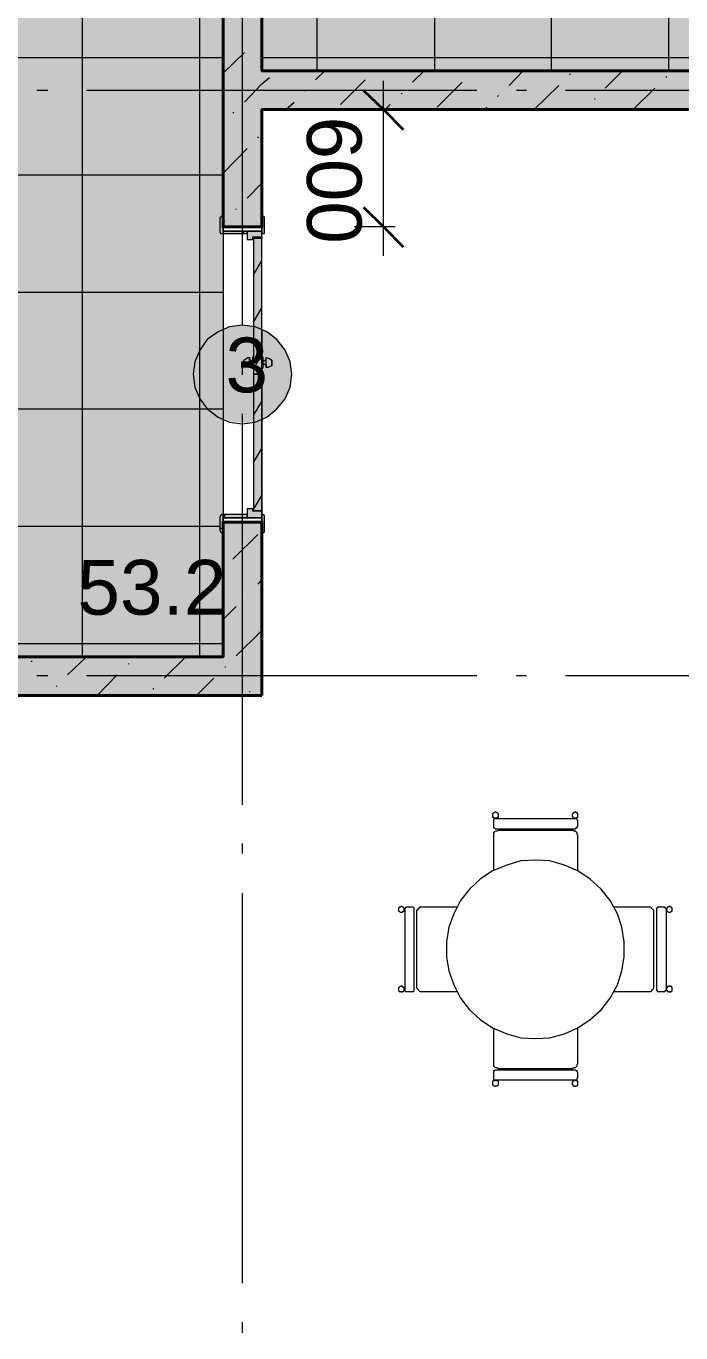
# Model space of a CAD drawing. Header units: millimetres. Extents: x -6983 to 114033, y -5968 to 36007.
# Drawn here: x 4894 to 8243, y 12506 to 19196 of the extents above; entities that cross this region are included whole.
import ezdxf

# ---------------------------------------------------------------- set-up
doc = ezdxf.new("R2010")
doc.units = ezdxf.units.MM
doc.layers.add('PDF _Геометрия', color=7, linetype='Continuous')
doc.layers.add('PDF _Текст', color=7, linetype='Continuous')
doc.layers.add('PDF _Сплошная заливка', color=7, linetype='Continuous', true_color=0xffffff)
doc.styles.add('PDF Arial', font='arial.ttf')

msp = doc.modelspace()

# ---------------------------------------------------------------- hatches: boundary and pattern name
at = {"layer": 'PDF _Сплошная заливка', "transparency": 33554559}
h = msp.add_hatch(color=256, dxfattribs=at)
h.paths.add_polyline_path([(17245.3, 26862.7), (17245.3, 21967.1), (17253.8, 21967.1), (17253.8, 26862.7)])
h.paths.add_polyline_path([(17042.2, 24065.8), (17042.2, 28661), (14245.3, 28661), (14245.3, 25563.7), (14258, 25563.7), (14262.3, 25559.5), (14258, 25479.1), (14118.4, 25474.9), (14118.4, 25445.2), (14088.8, 25445.2), (14088.8, 25457.9), (14046.5, 25457.9), (14046.5, 25474.9), (14033.8, 25474.9), (14033.8, 25487.6), (14029.6, 25487.6), (14029.6, 25559.5), (14033.8, 25563.7), (14046.5, 25563.7), (14046.5, 25665.3), (13500.6, 25665.3), (13496.4, 25656.8), (13492.2, 25652.6), (13420.2, 25648.3), (13420.2, 25652.6), (13416, 25652.6), (13416, 25665.3), (13411.8, 25665.3), (13411.8, 25788), (13382.2, 25788), (13382.2, 25817.6), (13394.9, 25817.6), (13394.9, 25864.1), (13411.8, 25864.1), (13411.8, 25872.6), (13416, 25876.8), (13500.6, 25876.8), (13500.6, 25864.1), (14046.5, 25864.1), (14046.5, 28661), (13483.7, 28661), (13479.5, 28652.6), (13394.9, 28648.3), (13394.9, 28661), (11956.2, 28661), (11952, 28652.6), (11867.4, 28648.3), (11867.4, 28661), (11245.3, 28661), (11245.3, 25864.1), (11880, 25864.1), (11880, 25872.6), (11884.3, 25876.8), (11973.1, 25876.8), (11973.1, 25864.1), (11990.1, 25864.1), (11990.1, 25817.6), (12002.8, 25817.6), (12002.8, 25788), (11973.1, 25788), (11968.9, 25656.8), (11956.2, 25652.6), (11892.7, 25648.3), (11892.7, 25652.6), (11884.3, 25652.6), (11884.3, 25665.3), (10301.8, 25665.3), (10297.5, 25656.8), (10293.3, 25652.6), (10221.4, 25648.3), (10221.4, 25652.6), (10217.1, 25652.6), (10217.1, 25665.3), (10196, 25665.3), (10196, 25707.6), (10183.3, 25707.6), (10183.3, 25737.2), (10212.9, 25737.2), (10212.9, 25872.6), (10217.1, 25876.8), (10246.8, 25876.8), (10246.8, 26084.2), (10826.5, 26084.2), (10826.5, 28441), (9320.1, 28441), (9320.1, 26084.2), (9337, 26084.2), (9337, 25876.8), (9375.1, 25876.8), (9375.1, 25737.2), (9404.7, 25737.2), (9404.7, 25707.6), (9392, 25707.6), (9392, 25665.3), (9375.1, 25665.3), (9370.9, 25656.8), (9358.2, 25652.6), (9294.7, 25648.3), (9294.7, 25652.6), (9286.3, 25652.6), (9286.3, 25665.3), (7454.1, 25665.3), (7449.9, 25656.8), (7445.6, 25652.6), (7373.7, 25648.3), (7373.7, 25652.6), (7365.2, 25652.6), (7365.2, 25665.3), (7344.1, 25665.3), (7344.1, 25707.6), (7335.6, 25707.6), (7335.6, 25737.2), (7365.2, 25737.2), (7365.2, 25876.8), (7454.1, 25876.8), (7454.1, 25864.1), (8897, 25864.1), (8897, 28661), (6100.1, 28661), (6100.1, 25864.1), (6434.3, 25864.1), (6434.3, 25872.6), (6438.6, 25876.8), (6523.2, 25876.8), (6523.2, 25737.2), (6552.8, 25737.2), (6552.8, 25707.6), (6544.4, 25707.6), (6544.4, 25665.3), (6523.2, 25665.3), (6523.2, 25652.6), (6510.5, 25652.6), (6442.8, 25648.3), (6442.8, 25652.6), (6438.6, 25652.6), (6438.6, 25665.3), (4517.6, 25665.3), (4513.3, 25656.8), (4504.9, 25652.6), (4437.2, 25648.3), (4437.2, 25652.6), (4428.7, 25652.6), (4428.7, 25665.3), (4407.6, 25665.3), (4407.6, 25707.6), (4394.9, 25707.6), (4394.9, 25737.2), (4424.5, 25737.2), (4424.5, 25872.6), (4428.7, 25876.8), (4517.6, 25876.8), (4517.6, 25864.1), (5901.2, 25864.1), (5901.2, 28661), (104.3, 28661), (104.3, 25864.1), (3497.8, 25864.1), (3497.8, 25876.8), (3586.7, 25876.8), (3586.7, 25737.2), (3616.3, 25737.2), (3616.3, 25707.6), (3603.6, 25707.6), (3603.6, 25665.3), (3586.7, 25665.3), (3582.4, 25656.8), (3569.8, 25652.6), (3506.3, 25648.3), (3506.3, 25652.6), (3497.8, 25652.6), (3497.8, 25665.3), (3100.1, 25665.3), (3100.1, 23570.8), (3112.8, 23570.8), (3117, 23566.5), (3112.8, 23486.1), (3100.1, 23481.9), (3100.1, 23460.8), (3057.8, 23460.8), (3057.8, 23448.1), (3028.1, 23448.1), (3028.1, 23481.9), (2888.5, 23481.9), (2888.5, 23494.6), (2884.3, 23494.6), (2884.3, 23562.3), (2888.5, 23570.8), (2901.2, 23570.8), (2901.2, 25665.3), (104.3, 25665.3), (104.3, 21967.1), (2901.2, 21967.1), (2901.2, 22551), (2897, 22555.3), (2888.5, 22555.3), (2888.5, 22563.7), (2884.3, 22563.7), (2884.3, 22635.6), (2888.5, 22639.9), (3028.1, 22639.9), (3028.1, 22669.5), (3057.8, 22669.5), (3057.8, 22656.8), (3100.1, 22656.8), (3100.1, 22639.9), (3112.8, 22639.9), (3117, 22635.6), (3112.8, 22559.5), (3100.1, 22555.3), (3100.1, 21472), (3112.8, 21472), (3117, 21467.8), (3112.8, 21387.4), (3100.1, 21383.2), (3100.1, 21362), (3057.8, 21362), (3057.8, 21349.3), (3028.1, 21349.3), (3028.1, 21383.2), (2888.5, 21383.2), (2888.5, 21395.9), (2884.3, 21395.9), (2884.3, 21463.6), (2888.5, 21472), (2901.2, 21472), (2901.2, 21764), (104.3, 21764), (104.3, 15967.1), (2681.2, 15967.1), (2681.2, 15979.8), (2901.2, 15979.8), (2901.2, 20452.3), (2897, 20456.5), (2888.5, 20460.8), (2884.3, 20460.8), (2884.3, 20536.9), (2888.5, 20541.1), (3028.1, 20541.1), (3028.1, 20570.8), (3057.8, 20570.8), (3057.8, 20558.1), (3100.1, 20558.1), (3100.1, 20541.1), (3112.8, 20541.1), (3117, 20536.9), (3112.8, 20460.8), (3100.1, 20456.5), (3100.1, 15967.1), (5901.2, 15967.1), (5901.2, 16601.8), (5892.7, 16606), (5888.5, 16606), (5888.5, 16614.5), (5884.3, 16614.5), (5884.3, 16686.4), (5888.5, 16694.9), (5901.2, 16694.9), (5901.2, 18133.5), (5888.5, 18133.5), (5888.5, 18146.2), (5884.3, 18146.2), (5884.3, 18218.2), (5888.5, 18222.4), (5901.2, 18222.4), (5901.2, 20452.3), (5892.7, 20456.5), (5888.5, 20460.8), (5884.3, 20460.8), (5884.3, 20536.9), (5888.5, 20541.1), (5901.2, 20541.1), (5901.2, 20558.1), (5943.5, 20558.1), (5943.5, 20570.8), (5973.1, 20570.8), (5973.1, 20541.1), (6112.8, 20541.1), (6112.8, 20456.5), (6100.1, 20456.5), (6100.1, 18967.1), (8897, 18967.1), (8897, 21764), (6100.1, 21764), (6100.1, 21472), (6112.8, 21472), (6112.8, 21383.2), (5973.1, 21383.2), (5973.1, 21349.3), (5943.5, 21349.3), (5943.5, 21362), (5901.2, 21362), (5901.2, 21383.2), (5888.5, 21383.2), (5888.5, 21395.9), (5884.3, 21395.9), (5884.3, 21463.6), (5888.5, 21472), (5901.2, 21472), (5901.2, 22551), (5892.7, 22555.3), (5888.5, 22555.3), (5888.5, 22563.7), (5884.3, 22563.7), (5884.3, 22635.6), (5888.5, 22639.9), (5901.2, 22639.9), (5901.2, 22656.8), (5943.5, 22656.8), (5943.5, 22669.5), (5973.1, 22669.5), (5973.1, 22639.9), (6112.8, 22639.9), (6112.8, 22555.3), (6100.1, 22555.3), (6100.1, 21967.1), (8897, 21967.1), (8897, 23862.7), (6100.1, 23862.7), (6100.1, 23570.8), (6112.8, 23570.8), (6112.8, 23481.9), (5973.1, 23481.9), (5973.1, 23448.1), (5943.5, 23448.1), (5943.5, 23460.8), (5901.2, 23460.8), (5901.2, 23481.9), (5888.5, 23481.9), (5888.5, 23494.6), (5884.3, 23494.6), (5884.3, 23562.3), (5888.5, 23570.8), (5901.2, 23570.8), (5901.2, 24065.8), (12447, 24065.8), (12447, 23084.2), (12459.7, 23084.2), (12459.7, 22999.5), (12447, 22999.5), (12447, 22978.4), (12404.7, 22978.4), (12404.7, 22965.7), (12370.9, 22965.7), (12370.9, 22995.3), (12239.7, 22999.5), (12235.5, 22999.5), (12235.5, 23012.2), (12231.2, 23012.2), (12231.2, 23079.9), (12235.5, 23084.2), (12248.2, 23084.2), (12248.2, 23862.7), (9100.1, 23862.7), (9100.1, 21967.1), (12248.2, 21967.1), (12248.2, 22064.4), (12239.7, 22068.7), (12235.5, 22068.7), (12235.5, 22077.1), (12231.2, 22077.1), (12231.2, 22149), (12235.5, 22157.5), (12370.9, 22157.5), (12370.9, 22187.1), (12404.7, 22187.1), (12404.7, 22174.4), (12447, 22174.4), (12447, 22157.5), (12459.7, 22157.5), (12459.7, 22068.7), (12447, 22068.7), (12447, 20486.1), (12459.7, 20486.1), (12459.7, 20401.5), (12447, 20401.5), (12447, 20380.4), (12404.7, 20380.4), (12404.7, 20367.7), (12370.9, 20367.7), (12370.9, 20397.3), (12239.7, 20401.5), (12235.5, 20401.5), (12235.5, 20410), (12231.2, 20410), (12231.2, 20481.9), (12235.5, 20486.1), (12248.2, 20486.1), (12248.2, 21764), (9100.1, 21764), (9100.1, 18967.1), (12248.2, 18967.1), (12248.2, 19466.4), (12239.7, 19470.6), (12235.5, 19470.6), (12235.5, 19479.1), (12231.2, 19479.1), (12231.2, 19551), (12235.5, 19555.3), (12370.9, 19555.3), (12370.9, 19584.9), (12404.7, 19584.9), (12404.7, 19576.4), (12447, 19576.4), (12447, 19555.3), (12459.7, 19555.3), (12459.7, 19470.6), (12447, 19470.6), (12447, 18967.1), (17042.2, 18967.1), (17042.2, 20566.5), (14046.5, 20566.5), (14046.5, 22745.7), (14042.2, 22749.9), (14033.8, 22754.1), (14029.6, 22754.1), (14029.6, 22830.3), (14033.8, 22834.5), (14046.5, 22834.5), (14046.5, 22851.4), (14088.8, 22851.4), (14088.8, 22864.1), (14118.4, 22864.1), (14118.4, 22834.5), (14262.3, 22834.5), (14258, 22754.1), (14245.3, 22749.9), (14245.3, 20765.4), (17042.2, 20765.4), (17042.2, 23862.7), (14245.3, 23862.7), (14245.3, 23765.4), (14258, 23765.4), (14262.3, 23761.2), (14258, 23680.8), (14118.4, 23676.5), (14118.4, 23646.9), (14088.8, 23646.9), (14088.8, 23655.4), (14046.5, 23655.4), (14046.5, 23676.5), (14033.8, 23676.5), (14033.8, 23689.2), (14029.6, 23689.2), (14029.6, 23761.2), (14033.8, 23765.4), (14046.5, 23765.4), (14046.5, 24544), (14042.2, 24548.2), (14033.8, 24552.4), (14029.6, 24552.4), (14029.6, 24628.6), (14033.8, 24632.8), (14046.5, 24632.8), (14046.5, 24654), (14088.8, 24654), (14088.8, 24662.4), (14118.4, 24662.4), (14118.4, 24632.8), (14262.3, 24632.8), (14258, 24552.4), (14245.3, 24548.2), (14245.3, 24065.8)])
h.paths.add_polyline_path([(15645.9, 17168.8), (15645.9, 15967.1), (17042.2, 15967.1), (17042.2, 16529.9), (17038, 16534.1), (17033.8, 16534.1), (17033.8, 16542.6), (17029.6, 16542.6), (17029.6, 16614.5), (17033.8, 16623), (17169.2, 16623), (17169.2, 16652.6), (17198.8, 16652.6), (17198.8, 16639.9), (17245.3, 16639.9), (17245.3, 16623), (17258, 16623), (17258, 16534.1), (17245.3, 16534.1), (17245.3, 15967.1), (18387.8, 15967.1), (18387.8, 15979.8), (18392, 15984), (18476.7, 15984), (18476.7, 15967.1), (19919.5, 15967.1), (19919.5, 15984), (20004.2, 15984), (20008.4, 15979.8), (20008.4, 15967.1), (23875.8, 15967.1), (23875.8, 15979.8), (23880, 15984), (23964.7, 15984), (23964.7, 15967.1), (25403.3, 15967.1), (25403.3, 15979.8), (25407.6, 15984), (25492.2, 15984), (25496.4, 15979.8), (25496.4, 15967.1), (26038, 15967.1), (26038, 16512.9), (26033.8, 16517.2), (26029.6, 16517.2), (26029.6, 16525.6), (26025.3, 16525.6), (26025.3, 16597.6), (26029.6, 16601.8), (26165, 16601.8), (26165, 16631.4), (26194.6, 16631.4), (26194.6, 16623), (26241.1, 16623), (26241.1, 16601.8), (26253.8, 16601.8), (26249.6, 16521.4), (26241.1, 16517.2), (26241.1, 15967.1), (29038, 15967.1), (29038, 16352.1), (29016.9, 16352.1), (29016.9, 16415.6), (29038, 16415.6), (29038, 18230.9), (29016.9, 18230.9), (29016.9, 18294.3), (29038, 18294.3), (29038, 19584.9), (29016.9, 19584.9), (29016.9, 19652.6), (29038, 19652.6), (29038, 21463.6), (29016.9, 21463.6), (29016.9, 21527), (29038, 21527), (29038, 21764), (26241.1, 21764), (26241.1, 21222.4), (26249.6, 21222.4), (26253.8, 21218.2), (26249.6, 21137.8), (26241.1, 21133.5), (26241.1, 21112.4), (26194.6, 21112.4), (26194.6, 21099.7), (26165, 21099.7), (26165, 21129.3), (26033.8, 21133.5), (26029.6, 21133.5), (26029.6, 21146.2), (26025.3, 21146.2), (26025.3, 21213.9), (26029.6, 21222.4), (26038, 21222.4), (26038, 21764), (25839.1, 21764), (25830.7, 21755.5), (25758.7, 21751.3), (25758.7, 21755.5), (25754.5, 21755.5), (25754.5, 21764), (25733.4, 21764), (25733.4, 21810.5), (25720.7, 21810.5), (25720.7, 21840.2), (25750.3, 21840.2), (25750.3, 21975.6), (25754.5, 21979.8), (25839.1, 21979.8), (25839.1, 21967.1), (26038, 21967.1), (26038, 26862.7), (23241.1, 26862.7), (23241.1, 21967.1), (24819.4, 21967.1), (24819.4, 21975.6), (24823.6, 21979.8), (24908.3, 21979.8), (24908.3, 21840.2), (24942.1, 21840.2), (24942.1, 21806.3), (24929.4, 21806.3), (24929.4, 21764), (24908.3, 21764), (24908.3, 21755.5), (24895.6, 21755.5), (24832.1, 21751.3), (24832.1, 21755.5), (24823.6, 21755.5), (24823.6, 21764), (22691, 21764), (22682.6, 21755.5), (22610.7, 21751.3), (22610.7, 21755.5), (22602.2, 21755.5), (22602.2, 21764), (22585.3, 21764), (22585.3, 21806.3), (22572.6, 21806.3), (22572.6, 21840.2), (22602.2, 21840.2), (22602.2, 21967.1), (21760.2, 21967.1), (21760.2, 21840.2), (21789.8, 21840.2), (21789.8, 21806.3), (21781.3, 21806.3), (21781.3, 21764), (21760.2, 21764), (21760.2, 21755.5), (21747.5, 21755.5), (21679.8, 21751.3), (21679.8, 21755.5), (21675.5, 21755.5), (21675.5, 21764), (18362.4, 21764), (18362.4, 21755.5), (18354, 21755.5), (18282, 21751.3), (18282, 21755.5), (18277.8, 21755.5), (18277.8, 21764), (18256.6, 21764), (18256.6, 21810.5), (18243.9, 21810.5), (18243.9, 21840.2), (18273.6, 21840.2), (18273.6, 21967.1), (17435.8, 21967.1), (17435.8, 21840.2), (17465.4, 21840.2), (17465.4, 21806.3), (17452.7, 21806.3), (17452.7, 21764), (17435.8, 21764), (17431.5, 21759.8), (17418.8, 21755.5), (17355.4, 21751.3), (17355.4, 21755.5), (17346.9, 21755.5), (17346.9, 21764), (17245.3, 21764), (17245.3, 18150.5), (17258, 18150.5), (17258, 18061.6), (17245.3, 18061.6), (17245.3, 18040.4), (17198.8, 18040.4), (17198.8, 18032), (17169.2, 18032), (17169.2, 18061.6), (17033.8, 18061.6), (17033.8, 18070.1), (17029.6, 18070.1), (17029.6, 18146.2), (17033.8, 18150.5), (17042.2, 18150.5), (17042.2, 18768.2), (11245.3, 18768.2), (11245.3, 15967.1), (14126.9, 15967.1), (14126.9, 15979.8), (14122.6, 15979.8), (14122.6, 15988.3), (14118.4, 15988.3), (14118.4, 15996.7), (14114.2, 15996.7), (14114.2, 16005.2), (14109.9, 16005.2), (14109.9, 16013.6), (14105.7, 16013.6), (14105.7, 16022.1), (14101.5, 16022.1), (14101.5, 16030.6), (14097.3, 16030.6), (14097.3, 16043.3), (14093, 16043.3), (14093, 16051.7), (14088.8, 16051.7), (14088.8, 16060.2), (14084.6, 16060.2), (14084.6, 16068.7), (14080.3, 16068.7), (14080.3, 16077.1), (14076.1, 16077.1), (14076.1, 16085.6), (14071.9, 16085.6), (14071.9, 16094), (14067.6, 16094), (14067.6, 16102.5), (14063.4, 16102.5), (14063.4, 16115.2), (14059.2, 16115.2), (14059.2, 16123.7), (14054.9, 16123.7), (14054.9, 16132.1), (14050.7, 16132.1), (14050.7, 16140.6), (14046.5, 16140.6), (14046.5, 16149), (14042.2, 16149), (14042.2, 16157.5), (14038, 16157.5), (14038, 16166), (14033.8, 16166), (14033.8, 16174.4), (14029.6, 16174.4), (14029.6, 16187.1), (14025.3, 16187.1), (14025.3, 16195.6), (14021.1, 16195.6), (14021.1, 16204.1), (14016.9, 16204.1), (14016.9, 16212.5), (14012.6, 16212.5), (14012.6, 16221), (14008.4, 16221), (14008.4, 16229.4), (14004.2, 16229.4), (14004.2, 16237.9), (13999.9, 16237.9), (13999.9, 16250.6), (13995.7, 16250.6), (13995.7, 16259.1), (13991.5, 16259.1), (13991.5, 16267.5), (13987.2, 16267.5), (13987.2, 16276), (13983, 16276), (13983, 16284.4), (13978.8, 16284.4), (13978.8, 16292.9), (13974.5, 16292.9), (13974.5, 16301.4), (13970.3, 16301.4), (13970.3, 16309.8), (13966.1, 16309.8), (13966.1, 16322.5), (13961.9, 16322.5), (13961.9, 16331), (13957.6, 16331), (13957.6, 16339.5), (13953.4, 16339.5), (13953.4, 16347.9), (13949.2, 16347.9), (13949.2, 16356.4), (13944.9, 16356.4), (13944.9, 16364.8), (13940.7, 16364.8), (13940.7, 16373.3), (13936.5, 16373.3), (13936.5, 16381.8), (13932.2, 16381.8), (13932.2, 16394.5), (13928, 16394.5), (13928, 16402.9), (13923.8, 16402.9), (13923.8, 16411.4), (13919.5, 16411.4), (13919.5, 16419.8), (13915.3, 16419.8), (13915.3, 16428.3), (13911.1, 16428.3), (13911.1, 16436.8), (13906.8, 16436.8), (13906.8, 16445.2), (13902.6, 16445.2), (13902.6, 16453.7), (13898.4, 16457.9), (13885.7, 16462.2), (13801.1, 16483.3), (13788.4, 16487.6), (13703.7, 16508.7), (13716.4, 16512.9), (13758.7, 16534.1), (13771.4, 16538.3), (13813.8, 16559.5), (13826.5, 16563.7), (13868.8, 16584.9), (13881.5, 16589.1), (13923.8, 16610.3), (13936.5, 16614.5), (13987.2, 16639.9), (13902.6, 16661), (13881.5, 16665.3), (13813.8, 16682.2), (13792.6, 16682.2), (13792.6, 16694.9), (13788.4, 16694.9), (13788.4, 16703.3), (13784.1, 16703.3), (13784.1, 16711.8), (13779.9, 16711.8), (13779.9, 16720.3), (13775.7, 16720.3), (13775.7, 16728.7), (13771.4, 16728.7), (13771.4, 16741.4), (13767.2, 16741.4), (13767.2, 16749.9), (13763, 16749.9), (13763, 16758.4), (13758.7, 16758.4), (13758.7, 16766.8), (13754.5, 16766.8), (13754.5, 16775.3), (13750.3, 16775.3), (13750.3, 16783.7), (13746.1, 16783.7), (13746.1, 16796.4), (13741.8, 16796.4), (13741.8, 16804.9), (13737.6, 16804.9), (13737.6, 16813.4), (13733.4, 16813.4), (13733.4, 16821.8), (13729.1, 16821.8), (13729.1, 16830.3), (13724.9, 16830.3), (13724.9, 16838.7), (13720.7, 16838.7), (13720.7, 16851.4), (13716.4, 16851.4), (13716.4, 16859.9), (13712.2, 16859.9), (13712.2, 16868.4), (13708, 16868.4), (13708, 16876.8), (13703.7, 16876.8), (13703.7, 16885.3), (13699.5, 16885.3), (13699.5, 16893.8), (13695.3, 16893.8), (13695.3, 16906.5), (13691, 16906.5), (13691, 16914.9), (13686.8, 16914.9), (13686.8, 16923.4), (13682.6, 16923.4), (13682.6, 16931.8), (13678.4, 16931.8), (13678.4, 16940.3), (13674.1, 16940.3), (13674.1, 16948.8), (13669.9, 16948.8), (13669.9, 16961.5), (13665.7, 16961.5), (13665.7, 16969.9), (13661.4, 16969.9), (13661.4, 16978.4), (13657.2, 16978.4), (13657.2, 16986.8), (13653, 16986.8), (13653, 16995.3), (13648.7, 16995.3), (13648.7, 17003.8), (13644.5, 17003.8), (13644.5, 17016.5), (13640.3, 17016.5), (13640.3, 17024.9), (13636, 17024.9), (13636, 17033.4), (13631.8, 17033.4), (13631.8, 17041.9), (13627.6, 17041.9), (13627.6, 17050.3), (13623.3, 17050.3), (13623.3, 17058.8), (13619.1, 17058.8), (13619.1, 17071.5), (13614.9, 17071.5), (13614.9, 17079.9), (13610.7, 17079.9), (13610.7, 17088.4), (13606.4, 17088.4), (13606.4, 17096.9), (13602.2, 17096.9), (13602.2, 17105.3), (13598, 17105.3), (13598, 17113.8), (13593.7, 17113.8), (13593.7, 17126.5), (13589.5, 17126.5), (13589.5, 17134.9), (13585.3, 17134.9), (13585.3, 17143.4), (13581, 17143.4), (13581, 17151.9), (13576.8, 17151.9), (13576.8, 17160.3), (13572.6, 17160.3), (13572.6, 17168.8)])
h = msp.add_hatch(color=256, dxfattribs=at)
h.paths.add_polyline_path([(5901.2, 23515.8), (6100.1, 23515.8), (6100.1, 24065.8), (5901.2, 24065.8)])
h.paths.add_polyline_path([(6100.1, 16656.8), (5901.2, 16656.8), (5901.2, 15967.1), (6100.1, 15967.1)])
h.paths.add_polyline_path([(5901.2, 18167.4), (6100.1, 18167.4), (6100.1, 20507.3), (5901.2, 20507.3)])
h.paths.add_polyline_path([(5901.2, 21417), (6100.1, 21417), (6100.1, 22606), (5901.2, 22606)])
for color, points in [(256, [(6100.1, 18967.1), (6100.1, 18768.2), (17042.2, 18768.2), (17042.2, 18967.1)]), (256, [(6057.8, 18108.1), (6057.8, 17414.2), (6100.1, 17414.2), (6100.1, 18108.1)]), (256, [(6066.2, 17659.6), (6032.4, 17663.9), (5968.9, 17663.9), (5935.1, 17659.6), (5918.1, 17651.2), (5905.4, 17646.9), (5888.5, 17638.5), (5875.8, 17634.2), (5867.4, 17625.8), (5858.9, 17621.5), (5854.7, 17617.3), (5846.2, 17613.1), (5842, 17608.8), (5833.5, 17604.6), (5829.3, 17600.4), (5820.8, 17596.2), (5816.6, 17587.7), (5812.3, 17583.5), (5808.1, 17575), (5803.9, 17570.8), (5799.7, 17562.3), (5795.4, 17558.1), (5791.2, 17549.6), (5782.7, 17541.1), (5778.5, 17528.5), (5770, 17511.5), (5765.8, 17498.8), (5757.3, 17481.9), (5753.1, 17448.1), (5748.9, 17418.4), (5753.1, 17414.2), (5753.1, 17380.4), (5757.3, 17380.4), (5757.3, 17346.5), (5761.6, 17346.5), (5761.6, 17338), (5765.8, 17338), (5765.8, 17329.6), (5770, 17329.6), (5770, 17316.9), (5774.3, 17316.9), (5774.3, 17308.4), (5778.5, 17308.4), (5778.5, 17300), (5782.7, 17300), (5782.7, 17287.3), (5787, 17287.3), (5795.4, 17278.8), (5795.4, 17270.3), (5799.7, 17270.3), (5808.1, 17261.9), (5808.1, 17253.4), (5812.3, 17253.4), (5820.8, 17245), (5820.8, 17236.5), (5829.3, 17236.5), (5837.7, 17228), (5846.2, 17223.8), (5854.7, 17215.3), (5863.1, 17211.1), (5875.8, 17198.4), (5888.5, 17194.2), (5905.4, 17185.7), (5918.1, 17181.5), (5935.1, 17173), (5968.9, 17168.8), (6032.4, 17164.6), (6032.4, 17168.8), (6066.2, 17173), (6078.9, 17177.3), (6095.8, 17185.7), (6108.5, 17189.9), (6133.9, 17202.6), (6150.9, 17219.6), (6159.3, 17223.8), (6193.2, 17257.6), (6197.4, 17266.1), (6214.3, 17283), (6227, 17308.4), (6231.2, 17321.1), (6239.7, 17338), (6243.9, 17350.7), (6248.2, 17384.6), (6252.4, 17448.1), (6248.2, 17448.1), (6248.2, 17477.7), (6243.9, 17477.7), (6243.9, 17490.4), (6239.7, 17490.4), (6239.7, 17498.8), (6235.5, 17498.8), (6235.5, 17507.3), (6231.2, 17507.3), (6231.2, 17520), (6227, 17520), (6227, 17528.5), (6222.8, 17528.5), (6222.8, 17536.9), (6218.6, 17536.9), (6218.6, 17545.4), (6210.1, 17553.8), (6205.9, 17553.8), (6205.9, 17562.3), (6197.4, 17570.8), (6193.2, 17570.8), (6193.2, 17579.2), (6167.8, 17604.6), (6159.3, 17608.8), (6150.9, 17617.3), (6142.4, 17621.5), (6133.9, 17630), (6108.5, 17642.7), (6095.8, 17646.9), (6078.9, 17655.4)]), (256, [(6057.8, 17414.2), (6057.8, 16716), (6100.1, 16716), (6100.1, 17414.2)]), (256, [(5156.5, 16559.5), (5156.5, 16068.7), (5799.7, 16068.7), (5799.7, 16559.5)]), (7, [(5156.5, 16119.4), (5156.5, 16094), (5791.2, 16094), (5791.2, 16119.4)]), (256, [(3100.1, 15967.1), (3100.1, 15768.2), (6100.1, 15768.2), (6100.1, 15967.1)])]:
    msp.add_hatch(color=color, dxfattribs=at).paths.add_polyline_path(points)
h = msp.add_hatch(color=256, dxfattribs=at)
h.paths.add_polyline_path([(5888.5, 18133.5), (5901.2, 18133.5), (5901.2, 18222.4), (5888.5, 18222.4), (5884.3, 18218.2), (5884.3, 18142), (5888.5, 18142)])
h.paths.add_polyline_path([(5892.7, 16606), (5901.2, 16601.8), (5901.2, 16694.9), (5888.5, 16694.9), (5884.3, 16686.4), (5884.3, 16614.5), (5888.5, 16614.5), (5888.5, 16606)])
h = msp.add_hatch(color=256, dxfattribs=at)
h.paths.add_polyline_path([(6100.1, 18133.5), (6112.8, 18133.5), (6112.8, 18222.4), (6100.1, 18222.4)])
h.paths.add_polyline_path([(6104.3, 16606), (6112.8, 16606), (6112.8, 16694.9), (6100.1, 16694.9), (6100.1, 16601.8)])
h = msp.add_hatch(color=256, dxfattribs=at)
h.paths.add_polyline_path([(5901.2, 18133.5), (6023.9, 18133.5), (6023.9, 18146.2), (5901.2, 18146.2)])
h.paths.add_polyline_path([(6023.9, 16694.9), (5901.2, 16694.9), (5901.2, 16678), (6023.9, 16678)])
h = msp.add_hatch(color=256, dxfattribs=at)
h.paths.add_polyline_path([(6053.5, 18116.6), (6100.1, 18116.6), (6100.1, 18146.2), (6023.9, 18146.2), (6023.9, 18103.9), (6053.5, 18103.9)])
h.paths.add_polyline_path([(6100.1, 16711.8), (6053.5, 16711.8), (6053.5, 16724.5), (6023.9, 16724.5), (6023.9, 16678), (6100.1, 16678)])

# ---------------------------------------------------------------- linework, layer by layer
at = {"layer": 'PDF _Геометрия', "lineweight": 9}
for points in [[(5181.9, 15967.1), (5181.9, 25665.3)], [(5782.7, 15967.1), (5782.7, 25665.3)], [(6383.6, 18967.1), (6383.6, 21764)], [(6984.4, 18967.1), (6984.4, 21764)], [(7581, 18967.1), (7581, 21764)], [(8181.9, 18967.1), (8181.9, 21764)], [(6066.2, 19119.4), (6066.2, 19119.4)], [(3100.1, 19034.8), (5901.2, 19034.8)], [(5901.2, 18954.4), (6011.2, 19060.2)], [(6100.1, 19034.8), (8897, 19034.8)], [(5901.2, 18967.1), (5901.2, 18222.4)], [(6011.2, 18806.3), (6100.1, 18899.4), (6138.2, 18933.2)], [(7796.8, 18967.1), (6100.1, 18967.1)], [(6375.1, 18920.6), (6421.7, 18967.1)], [(6870.2, 18907.9), (6929.4, 18967.1)], [(7179.1, 18962.9), (7183.3, 18967.1)], [(7365.2, 18890.9), (7437.2, 18967.1)], [(7674.1, 18950.2), (7678.4, 18950.2)], [(7856.1, 18878.2), (7944.9, 18967.1)], [(8169.2, 18933.2), (8169.2, 18937.5)], [(6320.1, 18865.5), (6324.3, 18865.5)], [(6502, 18793.6), (6629, 18920.6)], [(6722.1, 18019.3), (6722.1, 18916.3)], [(6997.1, 18780.9), (7124.1, 18907.9)], [(7492.2, 18768.2), (7619.1, 18890.9)], [(7999.9, 18768.2), (8109.9, 18878.2)], [(6222.8, 18768.2), (6265.1, 18806.3)], [(6815.2, 18848.6), (6815.2, 18852.9)], [(7306, 18835.9), (7310.2, 18840.2)], [(7801.1, 18823.2), (7805.3, 18823.2)], [(5952, 18751.3), (5956.2, 18755.5)], [(6100.1, 18768.2), (11046.5, 18768.2), (11076.1, 18793.6)], [(6781.3, 18768.2), (6722.1, 18768.2), (6574, 18768.2)], [(6730.5, 18768.2), (6755.9, 18793.6)], [(7238.3, 18768.2), (7251, 18780.9)], [(6078.9, 18624.4), (6083.1, 18628.6)], [(5901.2, 18442.4), (6023.9, 18569.4)], [(3100.1, 18434), (5901.2, 18434)], [(6023.9, 18315.5), (6100.1, 18391.6)], [(5901.2, 18188.5), (5909.7, 18201.2)], [(5968.9, 18256.2), (5968.9, 18260.5)], [(5901.2, 18133.5), (5901.2, 16694.9)], [(5994.3, 18133.5), (6011.2, 18146.2)], [(6781.3, 18167.4), (6722.1, 18167.4), (6574, 18167.4)], [(6100.1, 18116.6), (6100.1, 18108.1)], [(6057.8, 17922), (6100.1, 17993.9)], [(3100.1, 17833.1), (5901.2, 17833.1)], [(6057.8, 17680.8), (6100.1, 17752.7)], [(6100.1, 17642.7), (6100.1, 17503.1), (6104.3, 17503.1), (6104.3, 17498.8), (6104.3, 17503.1)], [(6007, 17486.1), (6007, 17481.9), (6007, 17486.1), (6028.1, 17498.8), (6036.6, 17498.8), (6036.6, 17494.6), (6036.6, 17498.8)], [(6036.6, 17486.1), (6036.6, 17494.6), (6036.6, 17481.9), (6036.6, 17465), (6036.6, 17452.3), (6036.6, 17448.1), (6015.4, 17452.3), (6007, 17456.5), (6007, 17460.8), (6007, 17473.4), (6007, 17481.9), (6007, 17473.4), (6007, 17460.8), (6007, 17456.5)], [(6036.6, 17490.4), (6040.8, 17486.1), (6045.1, 17481.9), (6053.5, 17481.9), (6053.5, 17486.1), (6053.5, 17481.9), (6053.5, 17473.4), (6053.5, 17469.2), (6053.5, 17473.4), (6053.5, 17477.7), (6053.5, 17473.4), (6053.5, 17477.7)], [(6057.8, 17477.7), (6057.8, 17473.4), (6057.8, 17465), (6057.8, 17456.5), (6057.8, 17452.3), (6057.8, 17448.1), (6057.8, 17443.8), (6053.5, 17443.8), (6053.5, 17448.1), (6053.5, 17452.3), (6053.5, 17456.5), (6053.5, 17465), (6045.1, 17465), (6040.8, 17460.8), (6036.6, 17456.5)], [(6036.6, 17460.8), (6036.6, 17452.3), (6036.6, 17448.1)], [(6057.8, 17481.9), (6057.8, 17486.1), (6057.8, 17494.6), (6057.8, 17498.8), (6057.8, 17503.1), (6053.5, 17503.1), (6053.5, 17498.8), (6053.5, 17494.6), (6053.5, 17486.1), (6053.5, 17494.6), (6053.5, 17498.8), (6053.5, 17503.1)], [(6053.5, 17503.1), (6053.5, 17503.1)], [(6053.5, 17503.1), (6053.5, 17503.1)], [(6053.5, 17477.7), (6053.5, 17477.7)], [(6053.5, 17477.7), (6053.5, 17477.7)], [(6053.5, 17465), (6053.5, 17473.4), (6053.5, 17465), (6053.5, 17456.5), (6053.5, 17452.3), (6053.5, 17448.1), (6053.5, 17443.8)], [(6053.5, 17469.2), (6053.5, 17469.2)], [(6053.5, 17469.2), (6053.5, 17469.2)], [(6057.8, 17439.6), (6100.1, 17515.8)], [(6100.1, 17481.9), (6100.1, 17486.1), (6100.1, 17494.6), (6100.1, 17498.8), (6100.1, 17503.1)], [(6104.3, 17477.7), (6104.3, 17473.4), (6104.3, 17465), (6104.3, 17456.5), (6104.3, 17452.3), (6104.3, 17448.1), (6104.3, 17443.8), (6100.1, 17443.8), (6100.1, 16694.9)], [(6100.1, 17443.8), (6100.1, 17448.1), (6100.1, 17452.3), (6100.1, 17456.5), (6100.1, 17465), (6100.1, 17473.4), (6100.1, 17477.7)], [(6104.3, 17503.1), (6104.3, 17503.1)], [(6104.3, 17503.1), (6104.3, 17503.1)], [(6121.2, 17456.5), (6117, 17460.8), (6112.8, 17465), (6104.3, 17465), (6104.3, 17473.4), (6104.3, 17481.9), (6112.8, 17481.9), (6117, 17486.1), (6121.2, 17490.4)], [(6104.3, 17477.7), (6104.3, 17477.7)], [(6104.3, 17477.7), (6104.3, 17477.7)], [(6104.3, 17469.2), (6104.3, 17469.2)], [(6104.3, 17469.2), (6104.3, 17469.2)], [(6104.3, 17465), (6104.3, 17456.5), (6104.3, 17452.3), (6104.3, 17448.1), (6104.3, 17443.8)], [(6121.2, 17460.8), (6121.2, 17452.3), (6121.2, 17465), (6121.2, 17481.9), (6121.2, 17494.6), (6121.2, 17498.8), (6138.2, 17494.6), (6150.9, 17486.1), (6150.9, 17481.9), (6150.9, 17473.4), (6150.9, 17460.8), (6150.9, 17473.4), (6150.9, 17481.9), (6150.9, 17486.1)], [(6121.2, 17486.1), (6121.2, 17494.6), (6121.2, 17498.8)], [(6150.9, 17456.5), (6150.9, 17460.8), (6150.9, 17456.5), (6129.7, 17448.1), (6121.2, 17448.1), (6121.2, 17452.3), (6121.2, 17448.1)], [(6053.5, 17443.8), (6053.5, 17443.8)], [(6053.5, 17443.8), (6053.5, 17443.8)], [(6104.3, 17443.8), (6104.3, 17443.8)], [(6104.3, 17443.8), (6104.3, 17443.8)], [(6057.8, 17202.6), (6100.1, 17274.6)], [(3100.1, 17236.5), (5901.2, 17236.5)], [(6057.8, 16961.5), (6100.1, 17033.4)], [(6057.8, 16720.3), (6100.1, 16792.2)], [(5901.2, 16678), (5913.9, 16694.9)], [(3100.1, 16635.6), (5884.3, 16635.6)], [(5901.2, 16601.8), (5901.2, 15967.1), (3100.1, 15967.1)], [(6100.1, 16601.8), (6100.1, 15768.2), (3100.1, 15768.2)], [(5901.2, 16614.5), (5884.3, 16631.4)], [(5952, 16466.4), (6078.9, 16593.3)], [(6078.9, 16339.5), (6100.1, 16360.6)], [(6023.9, 16284.4), (6023.9, 16284.4)], [(5901.2, 16157.5), (5968.9, 16225.2)], [(5968.9, 15971.3), (6095.8, 16098.3)], [(3100.1, 16034.8), (5901.2, 16034.8)], [(4923.8, 15941.7), (4923.8, 15945.9)], [(5105.7, 15874), (5203, 15967.1)], [(5418.8, 15929), (5418.8, 15933.2)], [(5600.8, 15857.1), (5710.8, 15967.1)], [(5258, 15768.2), (5359.6, 15874)], [(5765.8, 15768.2), (5854.7, 15857.1)], [(5909.7, 15916.3), (5913.9, 15916.3)], [(5050.7, 15814.8), (5050.7, 15819)], [(5545.8, 15802.1), (5545.8, 15806.3)], [(6036.6, 15789.4), (6040.8, 15789.4)], [(6095.8, 15844.4), (6100.1, 15848.6)], [(7284.8, 15133.5), (7284.8, 15133.5)], [(7293.3, 15171.6), (7293.3, 15171.6)], [(7293.3, 15142), (7293.3, 15142)], [(7691, 15146.2), (7691, 15146.2)], [(7703.7, 15137.8), (7703.7, 15137.8)], [(7708, 15142), (7708, 15142)], [(7712.2, 15133.5), (7712.2, 15133.5)], [(7284.8, 15099.7), (7284.8, 15099.7)], [(7716.4, 14871.2), (7716.4, 15053.1), (7712.2, 15057.4), (7712.2, 15065.8), (7708, 15070.1), (7703.7, 15074.3), (7695.3, 15074.3), (7691, 15078.5), (7310.2, 15078.5), (7301.8, 15074.3), (7297.5, 15074.3), (7289.1, 15070.1), (7284.8, 15065.8), (7284.8, 15057.4), (7284.8, 15053.1), (7284.8, 14871.2)], [(7703.7, 15087), (7703.7, 15087)], [(7716.4, 15099.7), (7716.4, 15099.7)], [(6815.2, 14689.2), (6815.2, 14689.2)], [(6815.2, 14659.6), (6815.2, 14659.6)], [(6832.1, 14680.8), (6832.1, 14680.8)], [(6878.6, 14680.8), (6878.6, 14680.8)], [(7098.7, 14685), (6916.7, 14685), (6908.3, 14685), (6904, 14680.8), (6899.8, 14676.5), (6895.6, 14672.3), (6891.3, 14668.1), (6891.3, 14659.6), (6891.3, 14278.8), (6891.3, 14274.6), (6895.6, 14266.1), (6899.8, 14261.9), (6904, 14257.6), (6908.3, 14253.4), (6916.7, 14253.4), (7098.7, 14253.4)], [(7898.4, 14253.4), (8080.3, 14253.4), (8088.8, 14253.4), (8093, 14257.6), (8097.3, 14261.9), (8101.5, 14266.1), (8105.7, 14274.6), (8105.7, 14278.8), (8105.7, 14659.6), (8105.7, 14668.1), (8101.5, 14672.3), (8097.3, 14676.5), (8093, 14680.8), (8088.8, 14685), (8080.3, 14685), (7898.4, 14685)], [(8156.5, 14685), (8156.5, 14685)], [(8165, 14680.8), (8165, 14680.8)], [(8173.4, 14663.9), (8173.4, 14663.9)], [(8190.3, 14659.6), (8190.3, 14659.6)], [(6832.1, 14261.9), (6832.1, 14261.9)], [(6878.6, 14261.9), (6878.6, 14261.9)], [(8118.4, 14261.9), (8118.4, 14261.9)], [(8156.5, 14253.4), (8156.5, 14253.4)], [(8190.3, 14278.8), (8190.3, 14278.8)], [(8190.3, 14253.4), (8190.3, 14253.4)], [(7284.8, 14067.2), (7284.8, 13885.3), (7284.8, 13881.1), (7284.8, 13872.6), (7289.1, 13868.4), (7297.5, 13864.1), (7301.8, 13864.1), (7310.2, 13859.9), (7691, 13859.9), (7695.3, 13864.1), (7703.7, 13864.1), (7708, 13868.4), (7712.2, 13872.6), (7712.2, 13881.1), (7716.4, 13885.3), (7716.4, 14067.2)], [(7703.7, 13851.4), (7703.7, 13851.4)], [(7284.8, 13843), (7284.8, 13843)], [(7284.8, 13809.1), (7284.8, 13809.1)], [(7703.7, 13800.7), (7703.7, 13800.7)], [(7712.2, 13843), (7712.2, 13843)], [(7712.2, 13809.1), (7712.2, 13809.1)], [(7712.2, 13796.4), (7712.2, 13796.4)], [(7712.2, 13771), (7712.2, 13771)]]:
    msp.add_lwpolyline(points, dxfattribs=at)
at = {"layer": 'PDF _Геометрия', "lineweight": 40}
msp.add_lwpolyline([(8897, 18967.1), (6100.1, 18967.1), (6100.1, 20507.3), (5901.2, 20507.3), (5901.2, 18167.4), (6100.1, 18167.4), (6100.1, 18768.2), (11046.5, 18768.2)], dxfattribs=at)
at = {"layer": 'PDF _Геометрия', "lineweight": 20}
for points in [[(5998.5, 19661), (5998.5, 17663.9)], [(5004.2, 18865.5), (4949.2, 18865.5)], [(7200.2, 18865.5), (5203, 18865.5)], [(7454.1, 18865.5), (7403.3, 18865.5)], [(9654.4, 18865.5), (7653, 18865.5)], [(5998.5, 17465), (5998.5, 17410)], [(5998.5, 17211.1), (5998.5, 15209.7)], [(5004.2, 15869.8), (4949.2, 15869.8)], [(7200.2, 15869.8), (5203, 15869.8)], [(7454.1, 15869.8), (7403.3, 15869.8)], [(9654.4, 15869.8), (7653, 15869.8)], [(5998.5, 15010.8), (5998.5, 14960)], [(5998.5, 14756.9), (5998.5, 12759.8)], [(5998.5, 12560.9), (5998.5, 12505.9)]]:
    msp.add_lwpolyline(points, dxfattribs=at)
at = {"layer": 'PDF _Геометрия', "lineweight": 40}
msp.add_lwpolyline([(6100.1, 15768.2), (6100.1, 15967.1), (6100.1, 16656.8), (5901.2, 16656.8), (5901.2, 15967.1), (3100.1, 15967.1), (3100.1, 15979.8), (2681.2, 15979.8), (2681.2, 15967.1), (104.3, 15967.1), (104.3, 19068.7), (-318.8, 19068.7), (-318.8, 15548.2), (-196.1, 15548.2), (104.3, 15548.2), (2681.2, 15548.2), (2681.2, 14367.7), (3100.1, 14367.7), (3100.1, 15768.2)], close=True, dxfattribs=at)
at = {"layer": 'PDF _Геометрия', "lineweight": 35}
for points in [[(6620.5, 18865.5), (6722.1, 18768.2), (6823.6, 18666.7)], [(6620.5, 18268.9), (6722.1, 18167.4), (6823.6, 18065.8)]]:
    msp.add_lwpolyline(points, dxfattribs=at)
at = {"layer": 'PDF _Геометрия', "lineweight": 13}
for points in [[(5901.2, 18133.5), (5901.2, 18222.4), (5892.7, 18222.4), (5888.5, 18218.2), (5884.3, 18213.9), (5884.3, 18142), (5888.5, 18133.5), (5892.7, 18133.5)], [(6100.1, 18222.4), (6100.1, 18133.5), (6104.3, 18133.5), (6112.8, 18133.5), (6112.8, 18142), (6112.8, 18213.9), (6112.8, 18218.2), (6104.3, 18222.4)], [(5901.2, 18146.2), (5901.2, 18133.5), (6023.9, 18133.5), (6023.9, 18146.2)], [(6023.9, 18146.2), (6023.9, 18103.9), (6053.5, 18103.9), (6053.5, 18116.6), (6100.1, 18116.6), (6100.1, 18146.2)], [(6057.8, 18108.1), (6057.8, 17414.2), (6100.1, 17414.2), (6100.1, 18108.1)], [(6057.8, 17414.2), (6057.8, 16716), (6100.1, 16716), (6100.1, 17414.2)], [(6023.9, 16724.5), (6023.9, 16678), (6100.1, 16678), (6100.1, 16711.8), (6053.5, 16711.8), (6053.5, 16724.5)], [(5901.2, 16601.8), (5901.2, 16694.9), (5892.7, 16694.9), (5888.5, 16690.7), (5884.3, 16682.2), (5884.3, 16614.5), (5888.5, 16606), (5892.7, 16601.8)], [(5901.2, 16694.9), (5901.2, 16678), (6023.9, 16678), (6023.9, 16694.9)], [(6100.1, 16694.9), (6100.1, 16601.8), (6104.3, 16601.8), (6112.8, 16606), (6112.8, 16614.5), (6112.8, 16682.2), (6112.8, 16690.7), (6104.3, 16694.9)]]:
    msp.add_lwpolyline(points, close=True, dxfattribs=at)
at = {"layer": 'PDF _Геометрия', "color": 36, "lineweight": 9, "true_color": 0x7f3f00}
for points in [[(5901.2, 18167.4), (5901.2, 18146.2), (6100.1, 18146.2), (6100.1, 18167.4)], [(5901.2, 16678), (5901.2, 16656.8), (6100.1, 16656.8), (6100.1, 16678)]]:
    msp.add_lwpolyline(points, close=True, dxfattribs=at)
at = {"layer": 'PDF _Геометрия', "lineweight": 9}
for points in [[(5748.9, 17414.2), (5757.3, 17346.5), (5782.7, 17287.3), (5820.8, 17236.5), (5875.8, 17194.2), (5935.1, 17168.8), (5998.5, 17160.3), (6066.2, 17168.8), (6125.5, 17194.2), (6176.2, 17236.5), (6218.6, 17287.3), (6243.9, 17346.5), (6252.4, 17414.2), (6243.9, 17477.7), (6218.6, 17536.9), (6176.2, 17591.9), (6125.5, 17630), (6066.2, 17655.4), (5998.5, 17663.9), (5935.1, 17655.4), (5875.8, 17630), (5820.8, 17591.9), (5782.7, 17536.9), (5757.3, 17477.7)], [(6104.3, 17481.9), (6104.3, 17486.1), (6104.3, 17494.6), (6104.3, 17498.8), (6104.3, 17494.6), (6104.3, 17486.1)], [(6104.3, 17477.7), (6104.3, 17473.4), (6104.3, 17469.2), (6104.3, 17473.4)], [(7280.6, 15154.7), (7280.6, 15150.5), (7280.6, 15146.2), (7284.8, 15146.2), (7289.1, 15142), (7293.3, 15142), (7297.5, 15142), (7301.8, 15142), (7306, 15146.2), (7310.2, 15146.2), (7310.2, 15150.5), (7310.2, 15154.7), (7310.2, 15158.9), (7310.2, 15163.1), (7306, 15167.4), (7301.8, 15167.4), (7297.5, 15171.6), (7293.3, 15171.6), (7289.1, 15167.4), (7284.8, 15167.4), (7280.6, 15163.1), (7280.6, 15158.9)], [(7297.5, 15087), (7703.7, 15087), (7708, 15091.2), (7712.2, 15091.2), (7712.2, 15095.4), (7716.4, 15099.7), (7716.4, 15125.1), (7716.4, 15129.3), (7712.2, 15133.5), (7708, 15137.8), (7703.7, 15137.8), (7297.5, 15137.8), (7293.3, 15137.8), (7289.1, 15137.8), (7284.8, 15133.5), (7284.8, 15129.3), (7284.8, 15125.1), (7284.8, 15099.7), (7284.8, 15095.4), (7284.8, 15091.2), (7289.1, 15091.2), (7293.3, 15087)], [(7716.4, 15154.7), (7716.4, 15158.9), (7716.4, 15163.1), (7712.2, 15167.4), (7708, 15167.4), (7708, 15171.6), (7703.7, 15171.6), (7699.5, 15171.6), (7695.3, 15167.4), (7691, 15167.4), (7691, 15163.1), (7686.8, 15158.9), (7686.8, 15154.7), (7686.8, 15150.5), (7691, 15146.2), (7695.3, 15142), (7699.5, 15142), (7703.7, 15142), (7708, 15142), (7712.2, 15146.2), (7716.4, 15146.2), (7716.4, 15150.5)], [(7500.6, 14926.2), (7424.5, 14922), (7352.5, 14900.8), (7280.6, 14871.2), (7217.1, 14828.9), (7162.1, 14778.1), (7115.6, 14718.9), (7081.7, 14651.2), (7056.4, 14583.5), (7043.7, 14507.3), (7043.7, 14431.1), (7056.4, 14359.2), (7081.7, 14287.3), (7115.6, 14219.6), (7162.1, 14160.3), (7217.1, 14109.6), (7280.6, 14067.2), (7352.5, 14037.6), (7424.5, 14016.5), (7500.6, 14012.2), (7572.6, 14016.5), (7648.7, 14037.6), (7716.4, 14067.2), (7779.9, 14109.6), (7834.9, 14160.3), (7881.5, 14219.6), (7919.5, 14287.3), (7940.7, 14359.2), (7953.4, 14431.1), (7953.4, 14507.3), (7940.7, 14583.5), (7919.5, 14651.2), (7881.5, 14718.9), (7834.9, 14778.1), (7779.9, 14828.9), (7716.4, 14871.2), (7648.7, 14900.8), (7572.6, 14922)], [(6815.2, 14689.2), (6810.9, 14689.2), (6806.7, 14685), (6802.5, 14685), (6798.2, 14680.8), (6798.2, 14676.5), (6798.2, 14672.3), (6798.2, 14668.1), (6798.2, 14663.9), (6802.5, 14663.9), (6806.7, 14659.6), (6810.9, 14659.6), (6815.2, 14659.6), (6819.4, 14659.6), (6823.6, 14663.9), (6827.9, 14663.9), (6827.9, 14668.1), (6827.9, 14672.3), (6827.9, 14676.5), (6827.9, 14680.8), (6823.6, 14685), (6819.4, 14685)], [(6878.6, 14266.1), (6878.6, 14672.3), (6878.6, 14676.5), (6878.6, 14680.8), (6874.4, 14685), (6870.2, 14685), (6865.9, 14685), (6844.8, 14685), (6840.6, 14685), (6836.3, 14685), (6832.1, 14680.8), (6832.1, 14676.5), (6832.1, 14672.3), (6832.1, 14266.1), (6832.1, 14261.9), (6832.1, 14257.6), (6836.3, 14253.4), (6840.6, 14253.4), (6844.8, 14253.4), (6865.9, 14253.4), (6870.2, 14253.4), (6874.4, 14253.4), (6878.6, 14257.6), (6878.6, 14261.9)], [(8118.4, 14672.3), (8118.4, 14266.1), (8118.4, 14261.9), (8122.6, 14257.6), (8122.6, 14253.4), (8126.9, 14253.4), (8131.1, 14253.4), (8156.5, 14253.4), (8160.7, 14253.4), (8165, 14257.6), (8165, 14261.9), (8169.2, 14261.9), (8169.2, 14266.1), (8169.2, 14672.3), (8169.2, 14676.5), (8165, 14680.8), (8160.7, 14685), (8156.5, 14685), (8131.1, 14685), (8126.9, 14685), (8122.6, 14685), (8122.6, 14680.8), (8118.4, 14680.8), (8118.4, 14676.5)], [(8186.1, 14689.2), (8181.9, 14689.2), (8177.6, 14685), (8173.4, 14685), (8173.4, 14680.8), (8169.2, 14676.5), (8169.2, 14672.3), (8169.2, 14668.1), (8173.4, 14663.9), (8177.6, 14659.6), (8181.9, 14659.6), (8186.1, 14659.6), (8190.3, 14659.6), (8194.6, 14663.9), (8198.8, 14663.9), (8198.8, 14668.1), (8198.8, 14672.3), (8198.8, 14676.5), (8198.8, 14680.8), (8194.6, 14685), (8190.3, 14685), (8190.3, 14689.2)], [(6815.2, 14249.2), (6815.2, 14253.4), (6819.4, 14253.4), (6823.6, 14253.4), (6827.9, 14257.6), (6827.9, 14261.9), (6827.9, 14266.1), (6827.9, 14270.3), (6827.9, 14274.6), (6823.6, 14274.6), (6819.4, 14278.8), (6815.2, 14278.8), (6815.2, 14283), (6810.9, 14278.8), (6806.7, 14278.8), (6802.5, 14274.6), (6798.2, 14274.6), (6798.2, 14270.3), (6798.2, 14266.1), (6798.2, 14261.9), (6798.2, 14257.6), (6802.5, 14253.4), (6806.7, 14253.4), (6810.9, 14253.4)], [(8186.1, 14249.2), (8190.3, 14253.4), (8194.6, 14253.4), (8198.8, 14257.6), (8198.8, 14261.9), (8198.8, 14266.1), (8198.8, 14270.3), (8198.8, 14274.6), (8194.6, 14278.8), (8190.3, 14278.8), (8186.1, 14283), (8181.9, 14278.8), (8177.6, 14278.8), (8173.4, 14278.8), (8173.4, 14274.6), (8169.2, 14270.3), (8169.2, 14266.1), (8169.2, 14261.9), (8173.4, 14257.6), (8173.4, 14253.4), (8177.6, 14253.4), (8181.9, 14253.4)], [(7703.7, 13851.4), (7297.5, 13851.4), (7293.3, 13851.4), (7289.1, 13847.2), (7284.8, 13847.2), (7284.8, 13843), (7284.8, 13838.7), (7284.8, 13813.4), (7284.8, 13809.1), (7284.8, 13804.9), (7289.1, 13800.7), (7293.3, 13800.7), (7297.5, 13800.7), (7703.7, 13800.7), (7708, 13800.7), (7712.2, 13804.9), (7712.2, 13809.1), (7716.4, 13813.4), (7716.4, 13838.7), (7712.2, 13843), (7712.2, 13847.2), (7708, 13847.2)], [(7280.6, 13783.7), (7280.6, 13779.5), (7280.6, 13775.3), (7284.8, 13771), (7289.1, 13771), (7293.3, 13771), (7297.5, 13766.8), (7297.5, 13771), (7301.8, 13771), (7306, 13771), (7310.2, 13775.3), (7310.2, 13779.5), (7310.2, 13783.7), (7310.2, 13788), (7310.2, 13792.2), (7306, 13796.4), (7301.8, 13796.4), (7297.5, 13796.4), (7297.5, 13800.7), (7293.3, 13796.4), (7289.1, 13796.4), (7284.8, 13796.4), (7280.6, 13792.2), (7280.6, 13788)], [(7716.4, 13783.7), (7716.4, 13788), (7716.4, 13792.2), (7712.2, 13796.4), (7708, 13796.4), (7703.7, 13800.7), (7699.5, 13796.4), (7695.3, 13796.4), (7691, 13796.4), (7691, 13792.2), (7686.8, 13788), (7686.8, 13783.7), (7686.8, 13779.5), (7691, 13775.3), (7691, 13771), (7695.3, 13771), (7699.5, 13771), (7703.7, 13766.8), (7708, 13771), (7712.2, 13771), (7716.4, 13775.3), (7716.4, 13779.5)]]:
    msp.add_lwpolyline(points, close=True, dxfattribs=at)

# ---------------------------------------------------------------- texts
at = {"layer": 'PDF _Текст', "insert": (6326.5, 18732.8), "char_height": 279.48, "attachment_point": 7, "rotation": 270, "style": 'PDF Arial'}
msp.add_mtext('600', dxfattribs=at)
at = {"layer": 'PDF _Текст', "attachment_point": 7, "style": 'PDF Arial'}
for s, insert, char_height in [('3', (5913.9, 17316.9), 280.2), ('53.2', (5156.5, 16178.7), 280.18)]:
    msp.add_mtext(s, dxfattribs=dict(at, insert=insert, char_height=char_height))

doc.saveas('drawing.dxf')
